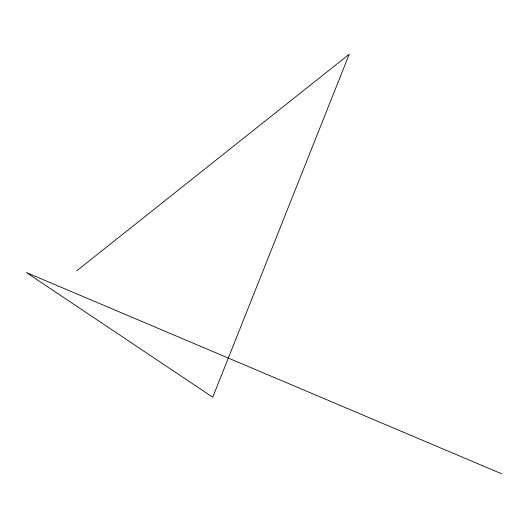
<?xml version="1.0" encoding="UTF-8"?>
<svg xmlns="http://www.w3.org/2000/svg" width="528" height="528" viewBox="0 0 528 528"><rect width="100%" height="100%" fill="white"/><g stroke="black" fill="none" stroke-linecap="round" stroke-linejoin="round"><path stroke-width="0.79" d="M76.606 270.91L349.239 54.226L212.738 397.234L26.4 272.56L501.6 473.774"/></g></svg>
